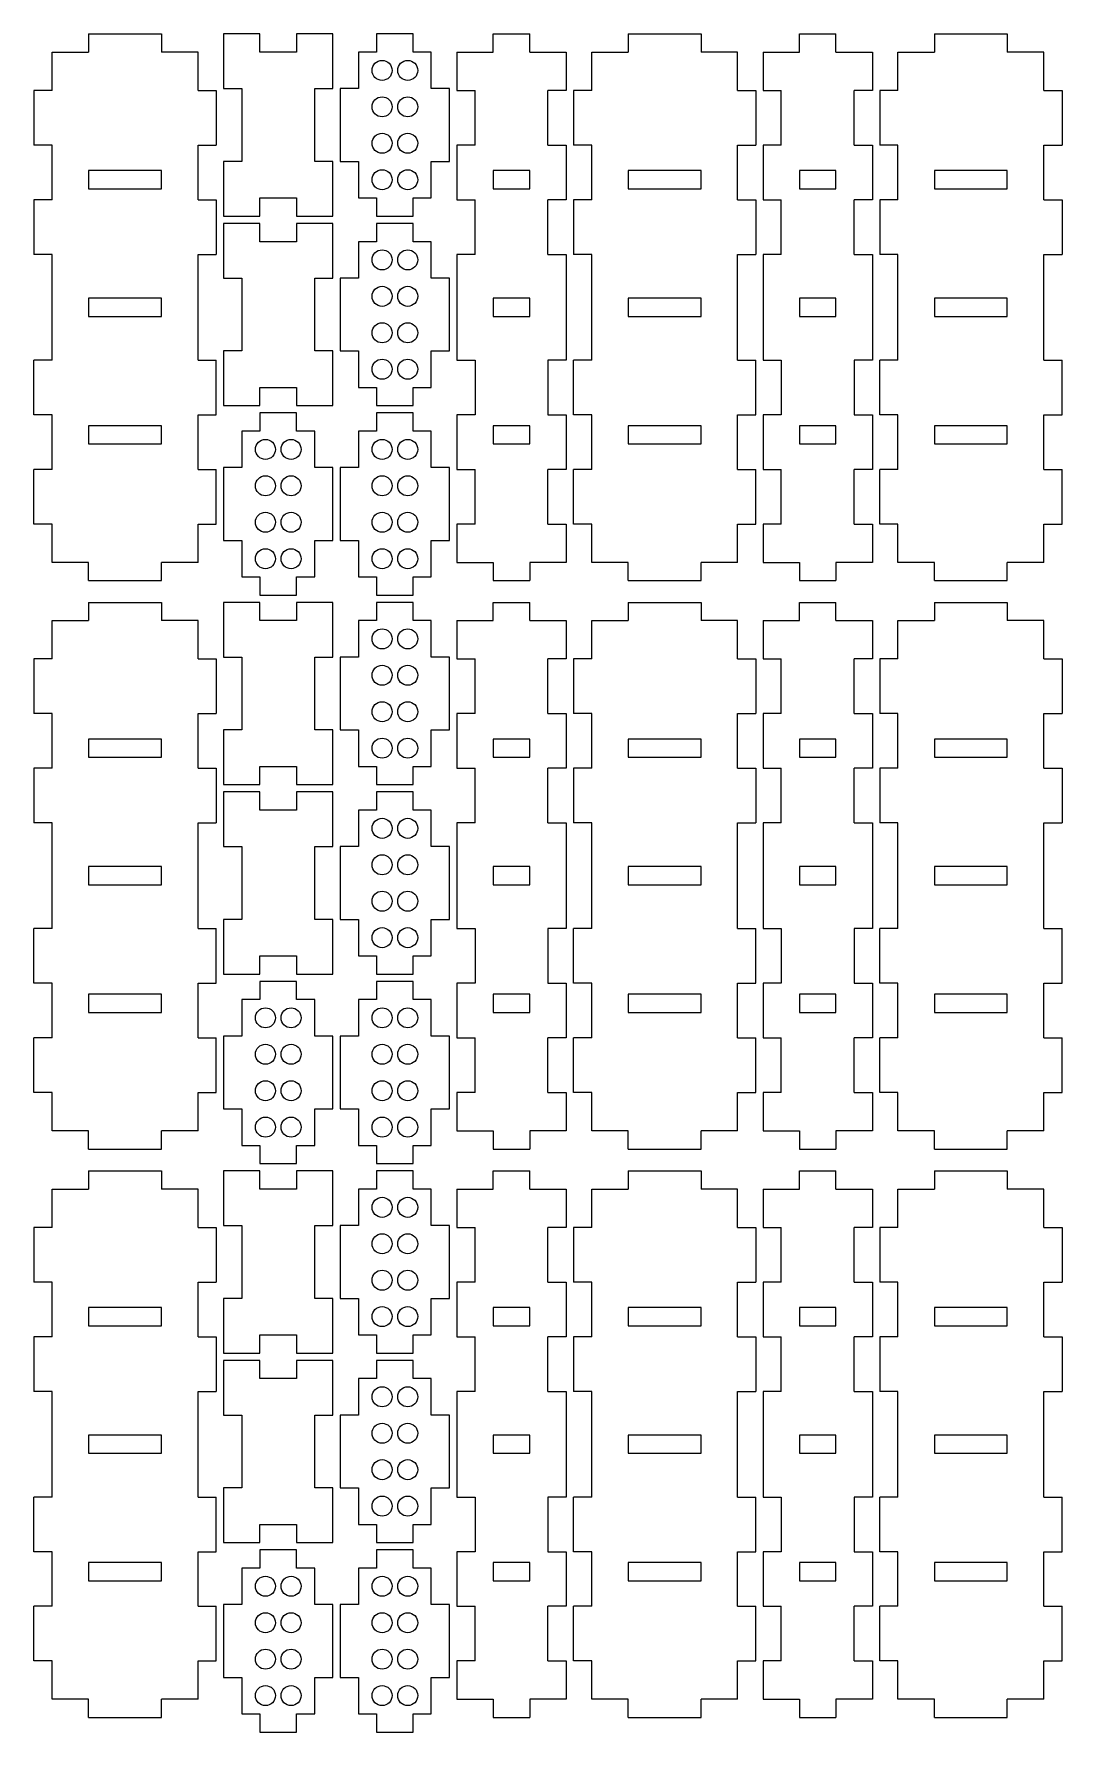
# Model space of a CAD drawing. Header units: millimetres. Extents: x -207 to 951, y -904 to 30.
# Drawn here: x 372.8 to 654.8, y -904.5 to -438.5 of the extents above; entities that cross this region are included whole.
import ezdxf

# ---------------------------------------------------------------- set-up
doc = ezdxf.new("R2010")
doc.units = ezdxf.units.MM

msp = doc.modelspace()

# ---------------------------------------------------------------- linework, layer by layer
at = {"color": 7, "linetype": 'Continuous', "lineweight": 25}
for p, q in [((387.78, -438.5), (387.78, -443.5)), ((387.78, -438.5), (407.78, -438.5)), ((407.78, -438.5), (407.78, -443.5)), ((424.78, -438.5), (424.78, -453.5)), ((434.78, -438.5), (424.78, -438.5)), ((434.78, -443.5), (434.78, -438.5)), ((444.78, -438.5), (444.78, -443.5)), ((454.78, -438.5), (444.78, -438.5)), ((454.78, -453.5), (454.78, -438.5)), ((476.78, -438.5), (466.78, -438.5)), ((466.78, -438.5), (466.78, -443.5)), ((476.78, -443.5), (476.78, -438.5)), ((498.78, -443.5), (498.78, -438.5)), ((498.78, -438.5), (508.78, -438.5)), ((508.78, -443.5), (508.78, -438.5)), ((535.78, -438.5), (535.78, -443.5)), ((535.78, -438.5), (555.78, -438.5)), ((555.78, -438.5), (555.78, -443.5)), ((582.78, -443.5), (582.78, -438.5)), ((582.78, -438.5), (592.78, -438.5)), ((592.78, -443.5), (592.78, -438.5)), ((619.78, -438.5), (619.78, -443.5)), ((619.78, -438.5), (639.78, -438.5)), ((639.78, -438.5), (639.78, -443.5)), ((377.78, -454), (377.78, -443.5)), ((377.78, -443.5), (387.78, -443.5)), ((417.78, -443.5), (407.78, -443.5)), ((417.78, -454), (417.78, -443.5)), ((444.78, -443.5), (434.78, -443.5)), ((461.78, -443.5), (461.78, -453.5)), ((466.78, -443.5), (461.78, -443.5)), ((481.78, -443.5), (476.78, -443.5)), ((481.78, -453.5), (481.78, -443.5)), ((488.78, -443.5), (488.78, -454)), ((488.78, -443.5), (498.78, -443.5)), ((508.78, -443.5), (518.78, -443.5)), ((518.78, -443.5), (518.78, -454)), ((525.78, -454), (525.78, -443.5)), ((525.78, -443.5), (535.78, -443.5)), ((565.78, -443.5), (555.78, -443.5)), ((565.78, -454), (565.78, -443.5)), ((572.78, -443.5), (572.78, -454)), ((572.78, -443.5), (582.78, -443.5)), ((592.78, -443.5), (602.78, -443.5)), ((602.78, -443.5), (602.78, -454)), ((609.78, -454), (609.78, -443.5)), ((609.78, -443.5), (619.78, -443.5)), ((649.78, -443.5), (639.78, -443.5)), ((649.78, -454), (649.78, -443.5)), ((372.78, -454), (372.78, -469)), ((377.78, -454), (372.78, -454)), ((417.78, -454), (422.78, -454)), ((422.78, -454), (422.78, -469)), ((424.78, -453.5), (429.78, -453.5)), ((429.78, -453.5), (429.78, -473.5)), ((449.78, -473.5), (449.78, -453.5)), ((449.78, -453.5), (454.78, -453.5)), ((456.78, -453.5), (456.78, -473.5)), ((461.78, -453.5), (456.78, -453.5)), ((486.78, -453.5), (481.78, -453.5)), ((486.78, -473.5), (486.78, -453.5)), ((488.78, -454), (493.78, -454)), ((493.78, -469), (493.78, -454)), ((518.78, -454), (513.78, -454)), ((513.78, -469), (513.78, -454)), ((520.78, -454), (520.78, -469)), ((525.78, -454), (520.78, -454)), ((565.78, -454), (570.78, -454)), ((570.78, -454), (570.78, -469)), ((572.78, -454), (577.78, -454)), ((577.78, -469), (577.78, -454)), ((602.78, -454), (597.78, -454)), ((597.78, -469), (597.78, -454)), ((604.78, -454), (604.78, -469)), ((609.78, -454), (604.78, -454)), ((649.78, -454), (654.78, -454)), ((654.78, -454), (654.78, -469)), ((377.78, -469), (372.78, -469)), ((377.78, -484), (377.78, -469)), ((417.78, -469), (422.78, -469)), ((417.78, -484), (417.78, -469)), ((488.78, -469), (488.78, -484)), ((493.78, -469), (488.78, -469)), ((513.78, -469), (518.78, -469)), ((518.78, -469), (518.78, -484)), ((525.78, -469), (520.78, -469)), ((525.78, -484), (525.78, -469)), ((565.78, -469), (570.78, -469)), ((565.78, -484), (565.78, -469)), ((572.78, -469), (572.78, -484)), ((577.78, -469), (572.78, -469)), ((597.78, -469), (602.78, -469)), ((602.78, -469), (602.78, -484)), ((609.78, -469), (604.78, -469)), ((609.78, -484), (609.78, -469)), ((649.78, -469), (654.78, -469)), ((649.78, -484), (649.78, -469)), ((429.78, -473.5), (424.78, -473.5)), ((424.78, -473.5), (424.78, -488.5)), ((454.78, -473.5), (449.78, -473.5)), ((454.78, -488.5), (454.78, -473.5)), ((456.78, -473.5), (461.78, -473.5)), ((461.78, -473.5), (461.78, -483.5)), ((481.78, -473.5), (486.78, -473.5)), ((481.78, -483.5), (481.78, -473.5)), ((407.78, -476), (387.78, -476)), ((387.78, -476), (387.78, -481)), ((407.78, -481), (407.78, -476)), ((508.78, -476), (498.78, -476)), ((498.78, -476), (498.78, -481)), ((508.78, -481), (508.78, -476)), ((555.78, -476), (535.78, -476)), ((535.78, -476), (535.78, -481)), ((555.78, -481), (555.78, -476)), ((592.78, -476), (582.78, -476)), ((582.78, -476), (582.78, -481)), ((592.78, -481), (592.78, -476)), ((639.78, -476), (619.78, -476)), ((619.78, -476), (619.78, -481)), ((639.78, -481), (639.78, -476)), ((372.78, -484), (372.78, -499)), ((377.78, -484), (372.78, -484)), ((387.78, -481), (407.78, -481)), ((417.78, -484), (422.78, -484)), ((422.78, -484), (422.78, -499)), ((434.78, -483.5), (444.78, -483.5)), ((434.78, -488.5), (434.78, -483.5)), ((444.78, -483.5), (444.78, -488.5)), ((461.78, -483.5), (466.78, -483.5)), ((466.78, -483.5), (466.78, -488.5)), ((476.78, -483.5), (481.78, -483.5)), ((476.78, -488.5), (476.78, -483.5)), ((488.78, -484), (493.78, -484)), ((493.78, -499), (493.78, -484)), ((498.78, -481), (508.78, -481)), ((518.78, -484), (513.78, -484)), ((513.78, -499), (513.78, -484)), ((520.78, -484), (520.78, -499)), ((525.78, -484), (520.78, -484)), ((535.78, -481), (555.78, -481)), ((565.78, -484), (570.78, -484)), ((570.78, -484), (570.78, -499)), ((572.78, -484), (577.78, -484)), ((577.78, -499), (577.78, -484)), ((582.78, -481), (592.78, -481)), ((602.78, -484), (597.78, -484)), ((597.78, -499), (597.78, -484)), ((604.78, -484), (604.78, -499)), ((609.78, -484), (604.78, -484)), ((619.78, -481), (639.78, -481)), ((649.78, -484), (654.78, -484)), ((654.78, -484), (654.78, -499)), ((424.78, -488.5), (434.78, -488.5)), ((444.78, -488.5), (454.78, -488.5)), ((466.78, -488.5), (476.78, -488.5)), ((424.78, -490.5), (424.78, -505.5)), ((434.78, -490.5), (424.78, -490.5)), ((434.78, -495.5), (434.78, -490.5)), ((444.78, -490.5), (444.78, -495.5)), ((454.78, -490.5), (444.78, -490.5)), ((454.78, -505.5), (454.78, -490.5)), ((466.78, -490.5), (466.78, -495.5)), ((476.78, -490.5), (466.78, -490.5)), ((476.78, -495.5), (476.78, -490.5)), ((444.78, -495.5), (434.78, -495.5)), ((466.78, -495.5), (461.78, -495.5)), ((461.78, -495.5), (461.78, -505.5)), ((481.78, -495.5), (476.78, -495.5)), ((481.78, -505.5), (481.78, -495.5)), ((377.78, -499), (372.78, -499)), ((377.78, -528), (377.78, -499)), ((417.78, -499), (422.78, -499)), ((417.78, -528), (417.78, -499)), ((488.78, -499), (488.78, -528)), ((493.78, -499), (488.78, -499)), ((513.78, -499), (518.78, -499)), ((518.78, -499), (518.78, -528)), ((525.78, -499), (520.78, -499)), ((525.78, -528), (525.78, -499)), ((565.78, -499), (570.78, -499)), ((565.78, -528), (565.78, -499)), ((572.78, -499), (572.78, -528)), ((577.78, -499), (572.78, -499)), ((597.78, -499), (602.78, -499)), ((602.78, -499), (602.78, -528)), ((609.78, -499), (604.78, -499)), ((609.78, -528), (609.78, -499)), ((649.78, -499), (654.78, -499)), ((649.78, -528), (649.78, -499)), ((424.78, -505.5), (429.78, -505.5)), ((429.78, -505.5), (429.78, -525.5)), ((449.78, -505.5), (454.78, -505.5)), ((449.78, -525.5), (449.78, -505.5)), ((461.78, -505.5), (456.78, -505.5)), ((456.78, -505.5), (456.78, -525.5)), ((486.78, -505.5), (481.78, -505.5)), ((486.78, -525.5), (486.78, -505.5)), ((407.78, -511), (387.78, -511)), ((387.78, -511), (387.78, -516)), ((407.78, -516), (407.78, -511)), ((508.78, -511), (498.78, -511)), ((498.78, -511), (498.78, -516)), ((508.78, -516), (508.78, -511)), ((555.78, -511), (535.78, -511)), ((535.78, -511), (535.78, -516)), ((555.78, -516), (555.78, -511)), ((592.78, -511), (582.78, -511)), ((582.78, -511), (582.78, -516)), ((592.78, -516), (592.78, -511)), ((639.78, -511), (619.78, -511)), ((619.78, -511), (619.78, -516)), ((639.78, -516), (639.78, -511)), ((387.78, -516), (407.78, -516)), ((498.78, -516), (508.78, -516)), ((535.78, -516), (555.78, -516)), ((582.78, -516), (592.78, -516)), ((619.78, -516), (639.78, -516)), ((424.78, -525.5), (424.78, -540.5)), ((429.78, -525.5), (424.78, -525.5)), ((454.78, -525.5), (449.78, -525.5)), ((454.78, -540.5), (454.78, -525.5)), ((456.78, -525.5), (461.78, -525.5)), ((461.78, -525.5), (461.78, -535.5)), ((481.78, -525.5), (486.78, -525.5)), ((481.78, -535.5), (481.78, -525.5)), ((372.78, -543), (372.78, -528)), ((377.78, -528), (372.78, -528)), ((417.78, -528), (422.78, -528)), ((422.78, -543), (422.78, -528)), ((488.78, -528), (493.78, -528)), ((493.78, -528), (493.78, -543)), ((518.78, -528), (513.78, -528)), ((513.78, -528), (513.78, -543)), ((520.78, -543), (520.78, -528)), ((525.78, -528), (520.78, -528)), ((565.78, -528), (570.78, -528)), ((570.78, -543), (570.78, -528)), ((572.78, -528), (577.78, -528)), ((577.78, -528), (577.78, -543)), ((602.78, -528), (597.78, -528)), ((597.78, -528), (597.78, -543)), ((604.78, -543), (604.78, -528)), ((609.78, -528), (604.78, -528)), ((649.78, -528), (654.78, -528)), ((654.78, -543), (654.78, -528)), ((434.78, -535.5), (444.78, -535.5)), ((434.78, -540.5), (434.78, -535.5)), ((444.78, -535.5), (444.78, -540.5)), ((461.78, -535.5), (466.78, -535.5)), ((466.78, -535.5), (466.78, -540.5)), ((476.78, -535.5), (481.78, -535.5)), ((476.78, -540.5), (476.78, -535.5)), ((424.78, -540.5), (434.78, -540.5)), ((444.78, -540.5), (454.78, -540.5)), ((466.78, -540.5), (476.78, -540.5)), ((377.78, -543), (372.78, -543)), ((377.78, -558), (377.78, -543)), ((417.78, -543), (422.78, -543)), ((417.78, -558), (417.78, -543)), ((444.78, -542.5), (434.78, -542.5)), ((434.78, -542.5), (434.78, -547.5)), ((444.78, -547.5), (444.78, -542.5)), ((476.78, -542.5), (466.78, -542.5)), ((466.78, -542.5), (466.78, -547.5)), ((476.78, -547.5), (476.78, -542.5)), ((488.78, -543), (488.78, -558)), ((493.78, -543), (488.78, -543)), ((513.78, -543), (518.78, -543)), ((518.78, -543), (518.78, -558)), ((525.78, -543), (520.78, -543)), ((525.78, -558), (525.78, -543)), ((565.78, -543), (570.78, -543)), ((565.78, -558), (565.78, -543)), ((572.78, -543), (572.78, -558)), ((577.78, -543), (572.78, -543)), ((597.78, -543), (602.78, -543)), ((602.78, -543), (602.78, -558)), ((609.78, -543), (604.78, -543)), ((609.78, -558), (609.78, -543)), ((649.78, -543), (654.78, -543)), ((649.78, -558), (649.78, -543)), ((407.78, -546), (387.78, -546)), ((387.78, -546), (387.78, -551)), ((407.78, -551), (407.78, -546)), ((434.78, -547.5), (429.78, -547.5)), ((429.78, -547.5), (429.78, -557.5)), ((449.78, -547.5), (444.78, -547.5)), ((449.78, -557.5), (449.78, -547.5)), ((461.78, -547.5), (461.78, -557.5)), ((466.78, -547.5), (461.78, -547.5)), ((481.78, -547.5), (476.78, -547.5)), ((481.78, -557.5), (481.78, -547.5)), ((508.78, -546), (498.78, -546)), ((498.78, -546), (498.78, -551)), ((508.78, -551), (508.78, -546)), ((555.78, -546), (535.78, -546)), ((535.78, -546), (535.78, -551)), ((555.78, -551), (555.78, -546)), ((592.78, -546), (582.78, -546)), ((582.78, -546), (582.78, -551)), ((592.78, -551), (592.78, -546)), ((639.78, -546), (619.78, -546)), ((619.78, -546), (619.78, -551)), ((639.78, -551), (639.78, -546)), ((387.78, -551), (407.78, -551)), ((498.78, -551), (508.78, -551)), ((535.78, -551), (555.78, -551)), ((582.78, -551), (592.78, -551)), ((619.78, -551), (639.78, -551)), ((372.78, -573), (372.78, -558)), ((377.78, -558), (372.78, -558)), ((417.78, -558), (422.78, -558)), ((422.78, -573), (422.78, -558)), ((424.78, -557.5), (424.78, -577.5)), ((429.78, -557.5), (424.78, -557.5)), ((454.78, -557.5), (449.78, -557.5)), ((454.78, -577.5), (454.78, -557.5)), ((461.78, -557.5), (456.78, -557.5)), ((456.78, -557.5), (456.78, -577.5)), ((486.78, -557.5), (481.78, -557.5)), ((486.78, -577.5), (486.78, -557.5)), ((488.78, -558), (493.78, -558)), ((493.78, -573), (493.78, -558)), ((518.78, -558), (513.78, -558)), ((513.78, -573), (513.78, -558)), ((520.78, -573), (520.78, -558)), ((525.78, -558), (520.78, -558)), ((565.78, -558), (570.78, -558)), ((570.78, -573), (570.78, -558)), ((572.78, -558), (577.78, -558)), ((577.78, -573), (577.78, -558)), ((602.78, -558), (597.78, -558)), ((597.78, -573), (597.78, -558)), ((604.78, -573), (604.78, -558)), ((609.78, -558), (604.78, -558)), ((649.78, -558), (654.78, -558)), ((654.78, -573), (654.78, -558)), ((377.78, -573), (372.78, -573)), ((377.78, -583.5), (377.78, -573)), ((417.78, -573), (422.78, -573)), ((417.78, -583.5), (417.78, -573)), ((488.78, -573), (488.78, -583.5)), ((493.78, -573), (488.78, -573)), ((513.78, -573), (518.78, -573)), ((518.78, -573), (518.78, -583.5)), ((525.78, -573), (520.78, -573)), ((525.78, -583.5), (525.78, -573)), ((565.78, -573), (570.78, -573)), ((565.78, -583.5), (565.78, -573)), ((572.78, -573), (572.78, -583.5)), ((577.78, -573), (572.78, -573)), ((597.78, -573), (602.78, -573)), ((602.78, -573), (602.78, -583.5)), ((609.78, -573), (604.78, -573)), ((609.78, -583.5), (609.78, -573)), ((649.78, -573), (654.78, -573)), ((649.78, -583.5), (649.78, -573)), ((424.78, -577.5), (429.78, -577.5)), ((429.78, -577.5), (429.78, -587.5)), ((449.78, -577.5), (454.78, -577.5)), ((449.78, -587.5), (449.78, -577.5)), ((456.78, -577.5), (461.78, -577.5)), ((461.78, -577.5), (461.78, -587.5)), ((481.78, -577.5), (486.78, -577.5)), ((481.78, -587.5), (481.78, -577.5)), ((387.78, -583.5), (377.78, -583.5)), ((387.78, -588.5), (387.78, -583.5)), ((417.78, -583.5), (407.78, -583.5)), ((407.78, -588.5), (407.78, -583.5)), ((488.78, -583.5), (498.78, -583.5)), ((498.78, -583.5), (498.78, -588.5)), ((518.78, -583.5), (508.78, -583.5)), ((508.78, -583.5), (508.78, -588.5)), ((535.78, -583.5), (525.78, -583.5)), ((535.78, -588.5), (535.78, -583.5)), ((565.78, -583.5), (555.78, -583.5)), ((555.78, -588.5), (555.78, -583.5)), ((572.78, -583.5), (582.78, -583.5)), ((582.78, -583.5), (582.78, -588.5)), ((602.78, -583.5), (592.78, -583.5)), ((592.78, -583.5), (592.78, -588.5)), ((619.78, -583.5), (609.78, -583.5)), ((619.78, -588.5), (619.78, -583.5)), ((649.78, -583.5), (639.78, -583.5)), ((639.78, -588.5), (639.78, -583.5)), ((387.78, -588.5), (407.78, -588.5)), ((429.78, -587.5), (434.78, -587.5)), ((434.78, -587.5), (434.78, -592.5)), ((444.78, -587.5), (449.78, -587.5)), ((444.78, -592.5), (444.78, -587.5)), ((461.78, -587.5), (466.78, -587.5)), ((466.78, -587.5), (466.78, -592.5)), ((476.78, -587.5), (481.78, -587.5)), ((476.78, -592.5), (476.78, -587.5)), ((498.78, -588.5), (508.78, -588.5)), ((535.78, -588.5), (555.78, -588.5)), ((582.78, -588.5), (592.78, -588.5)), ((619.78, -588.5), (639.78, -588.5)), ((387.78, -594.5), (387.78, -599.5)), ((387.78, -594.5), (407.78, -594.5)), ((407.78, -594.5), (407.78, -599.5)), ((434.78, -594.5), (424.78, -594.5)), ((424.78, -594.5), (424.78, -609.5)), ((434.78, -592.5), (444.78, -592.5)), ((434.78, -599.5), (434.78, -594.5)), ((444.78, -594.5), (444.78, -599.5)), ((454.78, -594.5), (444.78, -594.5)), ((454.78, -609.5), (454.78, -594.5)), ((466.78, -592.5), (476.78, -592.5)), ((466.78, -594.5), (466.78, -599.5)), ((476.78, -594.5), (466.78, -594.5)), ((476.78, -599.5), (476.78, -594.5)), ((498.78, -599.5), (498.78, -594.5)), ((498.78, -594.5), (508.78, -594.5)), ((508.78, -599.5), (508.78, -594.5)), ((535.78, -594.5), (535.78, -599.5)), ((535.78, -594.5), (555.78, -594.5)), ((555.78, -594.5), (555.78, -599.5)), ((582.78, -599.5), (582.78, -594.5)), ((582.78, -594.5), (592.78, -594.5)), ((592.78, -599.5), (592.78, -594.5)), ((619.78, -594.5), (619.78, -599.5)), ((619.78, -594.5), (639.78, -594.5)), ((639.78, -594.5), (639.78, -599.5)), ((377.78, -610), (377.78, -599.5)), ((377.78, -599.5), (387.78, -599.5)), ((417.78, -599.5), (407.78, -599.5)), ((417.78, -610), (417.78, -599.5)), ((444.78, -599.5), (434.78, -599.5)), ((466.78, -599.5), (461.78, -599.5)), ((461.78, -599.5), (461.78, -609.5)), ((481.78, -599.5), (476.78, -599.5)), ((481.78, -609.5), (481.78, -599.5)), ((488.78, -599.5), (488.78, -610)), ((488.78, -599.5), (498.78, -599.5)), ((508.78, -599.5), (518.78, -599.5)), ((518.78, -599.5), (518.78, -610)), ((525.78, -610), (525.78, -599.5)), ((525.78, -599.5), (535.78, -599.5)), ((565.78, -599.5), (555.78, -599.5)), ((565.78, -610), (565.78, -599.5)), ((572.78, -599.5), (572.78, -610)), ((572.78, -599.5), (582.78, -599.5)), ((592.78, -599.5), (602.78, -599.5)), ((602.78, -599.5), (602.78, -610)), ((609.78, -610), (609.78, -599.5)), ((609.78, -599.5), (619.78, -599.5)), ((649.78, -599.5), (639.78, -599.5)), ((649.78, -610), (649.78, -599.5)), ((372.78, -610), (372.78, -625)), ((377.78, -610), (372.78, -610)), ((417.78, -610), (422.78, -610)), ((422.78, -610), (422.78, -625)), ((424.78, -609.5), (429.78, -609.5)), ((429.78, -609.5), (429.78, -629.5)), ((449.78, -609.5), (454.78, -609.5)), ((449.78, -629.5), (449.78, -609.5)), ((461.78, -609.5), (456.78, -609.5)), ((456.78, -609.5), (456.78, -629.5)), ((486.78, -609.5), (481.78, -609.5)), ((486.78, -629.5), (486.78, -609.5)), ((488.78, -610), (493.78, -610)), ((493.78, -625), (493.78, -610)), ((518.78, -610), (513.78, -610)), ((513.78, -625), (513.78, -610)), ((520.78, -610), (520.78, -625)), ((525.78, -610), (520.78, -610)), ((565.78, -610), (570.78, -610)), ((570.78, -610), (570.78, -625)), ((572.78, -610), (577.78, -610)), ((577.78, -625), (577.78, -610)), ((602.78, -610), (597.78, -610)), ((597.78, -625), (597.78, -610)), ((604.78, -610), (604.78, -625)), ((609.78, -610), (604.78, -610)), ((649.78, -610), (654.78, -610)), ((654.78, -610), (654.78, -625)), ((377.78, -625), (372.78, -625)), ((377.78, -640), (377.78, -625)), ((417.78, -625), (422.78, -625)), ((417.78, -640), (417.78, -625)), ((488.78, -625), (488.78, -640)), ((493.78, -625), (488.78, -625)), ((513.78, -625), (518.78, -625)), ((518.78, -625), (518.78, -640)), ((525.78, -625), (520.78, -625)), ((525.78, -640), (525.78, -625)), ((565.78, -625), (570.78, -625)), ((565.78, -640), (565.78, -625)), ((572.78, -625), (572.78, -640)), ((577.78, -625), (572.78, -625)), ((597.78, -625), (602.78, -625)), ((602.78, -625), (602.78, -640)), ((609.78, -625), (604.78, -625)), ((609.78, -640), (609.78, -625)), ((649.78, -625), (654.78, -625)), ((649.78, -640), (649.78, -625)), ((407.78, -632), (387.78, -632)), ((387.78, -632), (387.78, -637)), ((407.78, -637), (407.78, -632)), ((429.78, -629.5), (424.78, -629.5)), ((424.78, -629.5), (424.78, -644.5)), ((454.78, -629.5), (449.78, -629.5)), ((454.78, -644.5), (454.78, -629.5)), ((456.78, -629.5), (461.78, -629.5)), ((461.78, -629.5), (461.78, -639.5)), ((481.78, -639.5), (481.78, -629.5)), ((481.78, -629.5), (486.78, -629.5)), ((508.78, -632), (498.78, -632)), ((498.78, -632), (498.78, -637)), ((508.78, -637), (508.78, -632)), ((555.78, -632), (535.78, -632)), ((535.78, -632), (535.78, -637)), ((555.78, -637), (555.78, -632)), ((592.78, -632), (582.78, -632)), ((582.78, -632), (582.78, -637)), ((592.78, -637), (592.78, -632)), ((639.78, -632), (619.78, -632)), ((619.78, -632), (619.78, -637)), ((639.78, -637), (639.78, -632)), ((387.78, -637), (407.78, -637)), ((498.78, -637), (508.78, -637)), ((535.78, -637), (555.78, -637)), ((582.78, -637), (592.78, -637)), ((619.78, -637), (639.78, -637)), ((372.78, -640), (372.78, -655)), ((377.78, -640), (372.78, -640)), ((417.78, -640), (422.78, -640)), ((422.78, -640), (422.78, -655)), ((434.78, -639.5), (444.78, -639.5)), ((434.78, -644.5), (434.78, -639.5)), ((444.78, -639.5), (444.78, -644.5)), ((461.78, -639.5), (466.78, -639.5)), ((466.78, -639.5), (466.78, -644.5)), ((476.78, -644.5), (476.78, -639.5)), ((476.78, -639.5), (481.78, -639.5)), ((488.78, -640), (493.78, -640)), ((493.78, -655), (493.78, -640)), ((518.78, -640), (513.78, -640)), ((513.78, -655), (513.78, -640)), ((520.78, -640), (520.78, -655)), ((525.78, -640), (520.78, -640)), ((565.78, -640), (570.78, -640)), ((570.78, -640), (570.78, -655)), ((572.78, -640), (577.78, -640)), ((577.78, -655), (577.78, -640)), ((602.78, -640), (597.78, -640)), ((597.78, -655), (597.78, -640)), ((604.78, -640), (604.78, -655)), ((609.78, -640), (604.78, -640)), ((649.78, -640), (654.78, -640)), ((654.78, -640), (654.78, -655)), ((424.78, -644.5), (434.78, -644.5)), ((434.78, -646.5), (424.78, -646.5)), ((424.78, -646.5), (424.78, -661.5)), ((434.78, -651.5), (434.78, -646.5)), ((444.78, -644.5), (454.78, -644.5)), ((444.78, -646.5), (444.78, -651.5)), ((454.78, -646.5), (444.78, -646.5)), ((454.78, -661.5), (454.78, -646.5)), ((466.78, -644.5), (476.78, -644.5)), ((476.78, -646.5), (466.78, -646.5)), ((466.78, -646.5), (466.78, -651.5)), ((476.78, -651.5), (476.78, -646.5)), ((444.78, -651.5), (434.78, -651.5)), ((461.78, -651.5), (461.78, -661.5)), ((466.78, -651.5), (461.78, -651.5)), ((481.78, -651.5), (476.78, -651.5)), ((481.78, -661.5), (481.78, -651.5)), ((377.78, -655), (372.78, -655)), ((377.78, -684), (377.78, -655)), ((417.78, -655), (422.78, -655)), ((417.78, -684), (417.78, -655)), ((488.78, -655), (488.78, -684)), ((493.78, -655), (488.78, -655)), ((513.78, -655), (518.78, -655)), ((518.78, -655), (518.78, -684)), ((525.78, -655), (520.78, -655)), ((525.78, -684), (525.78, -655)), ((565.78, -655), (570.78, -655)), ((565.78, -684), (565.78, -655)), ((572.78, -655), (572.78, -684)), ((577.78, -655), (572.78, -655)), ((597.78, -655), (602.78, -655)), ((602.78, -655), (602.78, -684)), ((609.78, -655), (604.78, -655)), ((609.78, -684), (609.78, -655)), ((649.78, -655), (654.78, -655)), ((649.78, -684), (649.78, -655)), ((424.78, -661.5), (429.78, -661.5)), ((429.78, -661.5), (429.78, -681.5)), ((449.78, -661.5), (454.78, -661.5)), ((449.78, -681.5), (449.78, -661.5)), ((461.78, -661.5), (456.78, -661.5)), ((456.78, -661.5), (456.78, -681.5)), ((486.78, -661.5), (481.78, -661.5)), ((486.78, -681.5), (486.78, -661.5)), ((407.78, -667), (387.78, -667)), ((387.78, -667), (387.78, -672)), ((407.78, -672), (407.78, -667)), ((508.78, -667), (498.78, -667)), ((498.78, -667), (498.78, -672)), ((508.78, -672), (508.78, -667)), ((555.78, -667), (535.78, -667)), ((535.78, -667), (535.78, -672)), ((555.78, -672), (555.78, -667)), ((592.78, -667), (582.78, -667)), ((582.78, -667), (582.78, -672)), ((592.78, -672), (592.78, -667)), ((639.78, -667), (619.78, -667)), ((619.78, -667), (619.78, -672)), ((639.78, -672), (639.78, -667)), ((387.78, -672), (407.78, -672)), ((498.78, -672), (508.78, -672)), ((535.78, -672), (555.78, -672)), ((582.78, -672), (592.78, -672)), ((619.78, -672), (639.78, -672)), ((372.78, -699), (372.78, -684)), ((377.78, -684), (372.78, -684)), ((417.78, -684), (422.78, -684)), ((422.78, -699), (422.78, -684)), ((424.78, -681.5), (424.78, -696.5)), ((429.78, -681.5), (424.78, -681.5)), ((454.78, -681.5), (449.78, -681.5)), ((454.78, -696.5), (454.78, -681.5)), ((456.78, -681.5), (461.78, -681.5)), ((461.78, -681.5), (461.78, -691.5)), ((481.78, -691.5), (481.78, -681.5)), ((481.78, -681.5), (486.78, -681.5)), ((488.78, -684), (493.78, -684)), ((493.78, -684), (493.78, -699)), ((518.78, -684), (513.78, -684)), ((513.78, -684), (513.78, -699)), ((520.78, -699), (520.78, -684)), ((525.78, -684), (520.78, -684)), ((565.78, -684), (570.78, -684)), ((570.78, -699), (570.78, -684)), ((572.78, -684), (577.78, -684)), ((577.78, -684), (577.78, -699)), ((602.78, -684), (597.78, -684)), ((597.78, -684), (597.78, -699)), ((604.78, -699), (604.78, -684)), ((609.78, -684), (604.78, -684)), ((649.78, -684), (654.78, -684)), ((654.78, -699), (654.78, -684)), ((434.78, -696.5), (434.78, -691.5)), ((434.78, -691.5), (444.78, -691.5)), ((444.78, -691.5), (444.78, -696.5)), ((461.78, -691.5), (466.78, -691.5)), ((466.78, -691.5), (466.78, -696.5)), ((476.78, -691.5), (481.78, -691.5)), ((476.78, -696.5), (476.78, -691.5)), ((377.78, -699), (372.78, -699)), ((377.78, -714), (377.78, -699)), ((417.78, -699), (422.78, -699)), ((417.78, -714), (417.78, -699)), ((424.78, -696.5), (434.78, -696.5)), ((444.78, -698.5), (434.78, -698.5)), ((434.78, -698.5), (434.78, -703.5)), ((444.78, -696.5), (454.78, -696.5)), ((444.78, -703.5), (444.78, -698.5)), ((466.78, -696.5), (476.78, -696.5)), ((466.78, -698.5), (466.78, -703.5)), ((476.78, -698.5), (466.78, -698.5)), ((476.78, -703.5), (476.78, -698.5)), ((488.78, -699), (488.78, -714)), ((493.78, -699), (488.78, -699)), ((513.78, -699), (518.78, -699)), ((518.78, -699), (518.78, -714)), ((525.78, -699), (520.78, -699)), ((525.78, -714), (525.78, -699)), ((565.78, -699), (570.78, -699)), ((565.78, -714), (565.78, -699)), ((572.78, -699), (572.78, -714)), ((577.78, -699), (572.78, -699)), ((597.78, -699), (602.78, -699)), ((602.78, -699), (602.78, -714)), ((609.78, -699), (604.78, -699)), ((609.78, -714), (609.78, -699)), ((649.78, -699), (654.78, -699)), ((649.78, -714), (649.78, -699)), ((407.78, -702), (387.78, -702)), ((387.78, -702), (387.78, -707)), ((407.78, -707), (407.78, -702)), ((429.78, -703.5), (429.78, -713.5)), ((434.78, -703.5), (429.78, -703.5)), ((449.78, -703.5), (444.78, -703.5)), ((449.78, -713.5), (449.78, -703.5)), ((461.78, -703.5), (461.78, -713.5)), ((466.78, -703.5), (461.78, -703.5)), ((481.78, -703.5), (476.78, -703.5)), ((481.78, -713.5), (481.78, -703.5)), ((508.78, -702), (498.78, -702)), ((498.78, -702), (498.78, -707)), ((508.78, -707), (508.78, -702)), ((555.78, -702), (535.78, -702)), ((535.78, -702), (535.78, -707)), ((555.78, -707), (555.78, -702)), ((592.78, -702), (582.78, -702)), ((582.78, -702), (582.78, -707)), ((592.78, -707), (592.78, -702)), ((639.78, -702), (619.78, -702)), ((619.78, -702), (619.78, -707)), ((639.78, -707), (639.78, -702)), ((387.78, -707), (407.78, -707)), ((498.78, -707), (508.78, -707)), ((535.78, -707), (555.78, -707)), ((582.78, -707), (592.78, -707)), ((619.78, -707), (639.78, -707)), ((372.78, -729), (372.78, -714)), ((377.78, -714), (372.78, -714)), ((417.78, -714), (422.78, -714)), ((422.78, -729), (422.78, -714)), ((429.78, -713.5), (424.78, -713.5)), ((424.78, -713.5), (424.78, -733.5)), ((454.78, -713.5), (449.78, -713.5)), ((454.78, -733.5), (454.78, -713.5)), ((456.78, -713.5), (456.78, -733.5)), ((461.78, -713.5), (456.78, -713.5)), ((486.78, -713.5), (481.78, -713.5)), ((486.78, -733.5), (486.78, -713.5)), ((488.78, -714), (493.78, -714)), ((493.78, -729), (493.78, -714)), ((518.78, -714), (513.78, -714)), ((513.78, -729), (513.78, -714)), ((520.78, -729), (520.78, -714)), ((525.78, -714), (520.78, -714)), ((565.78, -714), (570.78, -714)), ((570.78, -729), (570.78, -714)), ((572.78, -714), (577.78, -714)), ((577.78, -729), (577.78, -714)), ((602.78, -714), (597.78, -714)), ((597.78, -729), (597.78, -714)), ((604.78, -729), (604.78, -714)), ((609.78, -714), (604.78, -714)), ((649.78, -714), (654.78, -714)), ((654.78, -729), (654.78, -714)), ((377.78, -729), (372.78, -729)), ((377.78, -739.5), (377.78, -729)), ((417.78, -729), (422.78, -729)), ((417.78, -739.5), (417.78, -729)), ((488.78, -729), (488.78, -739.5)), ((493.78, -729), (488.78, -729)), ((513.78, -729), (518.78, -729)), ((518.78, -729), (518.78, -739.5)), ((525.78, -729), (520.78, -729)), ((525.78, -739.5), (525.78, -729)), ((565.78, -729), (570.78, -729)), ((565.78, -739.5), (565.78, -729)), ((572.78, -729), (572.78, -739.5)), ((577.78, -729), (572.78, -729)), ((597.78, -729), (602.78, -729)), ((602.78, -729), (602.78, -739.5)), ((609.78, -729), (604.78, -729)), ((609.78, -739.5), (609.78, -729)), ((649.78, -729), (654.78, -729)), ((649.78, -739.5), (649.78, -729)), ((424.78, -733.5), (429.78, -733.5)), ((429.78, -733.5), (429.78, -743.5)), ((449.78, -733.5), (454.78, -733.5)), ((449.78, -743.5), (449.78, -733.5)), ((456.78, -733.5), (461.78, -733.5)), ((461.78, -733.5), (461.78, -743.5)), ((481.78, -733.5), (486.78, -733.5)), ((481.78, -743.5), (481.78, -733.5)), ((387.78, -739.5), (377.78, -739.5)), ((387.78, -744.5), (387.78, -739.5)), ((417.78, -739.5), (407.78, -739.5)), ((407.78, -744.5), (407.78, -739.5)), ((488.78, -739.5), (498.78, -739.5)), ((498.78, -739.5), (498.78, -744.5)), ((518.78, -739.5), (508.78, -739.5)), ((508.78, -739.5), (508.78, -744.5)), ((535.78, -739.5), (525.78, -739.5)), ((535.78, -744.5), (535.78, -739.5)), ((565.78, -739.5), (555.78, -739.5)), ((555.78, -744.5), (555.78, -739.5)), ((572.78, -739.5), (582.78, -739.5)), ((582.78, -739.5), (582.78, -744.5)), ((602.78, -739.5), (592.78, -739.5)), ((592.78, -739.5), (592.78, -744.5)), ((619.78, -739.5), (609.78, -739.5)), ((619.78, -744.5), (619.78, -739.5)), ((649.78, -739.5), (639.78, -739.5)), ((639.78, -744.5), (639.78, -739.5)), ((387.78, -744.5), (407.78, -744.5)), ((429.78, -743.5), (434.78, -743.5)), ((434.78, -743.5), (434.78, -748.5)), ((444.78, -748.5), (444.78, -743.5)), ((444.78, -743.5), (449.78, -743.5)), ((461.78, -743.5), (466.78, -743.5)), ((466.78, -743.5), (466.78, -748.5)), ((476.78, -743.5), (481.78, -743.5)), ((476.78, -748.5), (476.78, -743.5)), ((498.78, -744.5), (508.78, -744.5)), ((535.78, -744.5), (555.78, -744.5)), ((582.78, -744.5), (592.78, -744.5)), ((619.78, -744.5), (639.78, -744.5)), ((434.78, -748.5), (444.78, -748.5)), ((466.78, -748.5), (476.78, -748.5)), ((387.78, -750.5), (387.78, -755.5)), ((387.78, -750.5), (407.78, -750.5)), ((407.78, -750.5), (407.78, -755.5)), ((434.78, -750.5), (424.78, -750.5)), ((424.78, -750.5), (424.78, -765.5)), ((434.78, -755.5), (434.78, -750.5)), ((454.78, -750.5), (444.78, -750.5)), ((444.78, -750.5), (444.78, -755.5)), ((454.78, -765.5), (454.78, -750.5)), ((476.78, -750.5), (466.78, -750.5)), ((466.78, -750.5), (466.78, -755.5)), ((476.78, -755.5), (476.78, -750.5)), ((498.78, -755.5), (498.78, -750.5)), ((498.78, -750.5), (508.78, -750.5)), ((508.78, -755.5), (508.78, -750.5)), ((535.78, -750.5), (535.78, -755.5)), ((535.78, -750.5), (555.78, -750.5)), ((555.78, -750.5), (555.78, -755.5)), ((582.78, -755.5), (582.78, -750.5)), ((582.78, -750.5), (592.78, -750.5)), ((592.78, -755.5), (592.78, -750.5)), ((619.78, -750.5), (619.78, -755.5)), ((619.78, -750.5), (639.78, -750.5)), ((639.78, -750.5), (639.78, -755.5)), ((377.78, -766), (377.78, -755.5)), ((377.78, -755.5), (387.78, -755.5)), ((417.78, -755.5), (407.78, -755.5)), ((417.78, -766), (417.78, -755.5)), ((444.78, -755.5), (434.78, -755.5)), ((461.78, -755.5), (461.78, -765.5)), ((466.78, -755.5), (461.78, -755.5)), ((481.78, -755.5), (476.78, -755.5)), ((481.78, -765.5), (481.78, -755.5)), ((488.78, -755.5), (488.78, -766)), ((488.78, -755.5), (498.78, -755.5)), ((508.78, -755.5), (518.78, -755.5)), ((518.78, -755.5), (518.78, -766)), ((525.78, -766), (525.78, -755.5)), ((525.78, -755.5), (535.78, -755.5)), ((565.78, -755.5), (555.78, -755.5)), ((565.78, -766), (565.78, -755.5)), ((572.78, -755.5), (572.78, -766)), ((572.78, -755.5), (582.78, -755.5)), ((592.78, -755.5), (602.78, -755.5)), ((602.78, -755.5), (602.78, -766)), ((609.78, -766), (609.78, -755.5)), ((609.78, -755.5), (619.78, -755.5)), ((649.78, -755.5), (639.78, -755.5)), ((649.78, -766), (649.78, -755.5)), ((372.78, -766), (372.78, -781)), ((377.78, -766), (372.78, -766)), ((417.78, -766), (422.78, -766)), ((422.78, -766), (422.78, -781)), ((424.78, -765.5), (429.78, -765.5)), ((429.78, -765.5), (429.78, -785.5)), ((449.78, -765.5), (454.78, -765.5)), ((449.78, -785.5), (449.78, -765.5)), ((461.78, -765.5), (456.78, -765.5)), ((456.78, -765.5), (456.78, -785.5)), ((486.78, -765.5), (481.78, -765.5)), ((486.78, -785.5), (486.78, -765.5)), ((488.78, -766), (493.78, -766)), ((493.78, -781), (493.78, -766)), ((518.78, -766), (513.78, -766)), ((513.78, -781), (513.78, -766)), ((520.78, -766), (520.78, -781)), ((525.78, -766), (520.78, -766)), ((565.78, -766), (570.78, -766)), ((570.78, -766), (570.78, -781)), ((572.78, -766), (577.78, -766)), ((577.78, -781), (577.78, -766)), ((602.78, -766), (597.78, -766)), ((597.78, -781), (597.78, -766)), ((604.78, -766), (604.78, -781)), ((609.78, -766), (604.78, -766)), ((649.78, -766), (654.78, -766)), ((654.78, -766), (654.78, -781)), ((377.78, -781), (372.78, -781)), ((377.78, -796), (377.78, -781)), ((417.78, -781), (422.78, -781)), ((417.78, -796), (417.78, -781)), ((488.78, -781), (488.78, -796)), ((493.78, -781), (488.78, -781)), ((513.78, -781), (518.78, -781)), ((518.78, -781), (518.78, -796)), ((525.78, -781), (520.78, -781)), ((525.78, -796), (525.78, -781)), ((565.78, -781), (570.78, -781)), ((565.78, -796), (565.78, -781)), ((572.78, -781), (572.78, -796)), ((577.78, -781), (572.78, -781)), ((597.78, -781), (602.78, -781)), ((602.78, -781), (602.78, -796)), ((609.78, -781), (604.78, -781)), ((609.78, -796), (609.78, -781)), ((649.78, -781), (654.78, -781)), ((649.78, -796), (649.78, -781)), ((424.78, -785.5), (424.78, -800.5)), ((429.78, -785.5), (424.78, -785.5)), ((454.78, -785.5), (449.78, -785.5)), ((454.78, -800.5), (454.78, -785.5)), ((456.78, -785.5), (461.78, -785.5)), ((461.78, -785.5), (461.78, -795.5)), ((481.78, -785.5), (486.78, -785.5)), ((481.78, -795.5), (481.78, -785.5)), ((407.78, -788), (387.78, -788)), ((387.78, -788), (387.78, -793)), ((407.78, -793), (407.78, -788)), ((508.78, -788), (498.78, -788)), ((498.78, -788), (498.78, -793)), ((508.78, -793), (508.78, -788)), ((555.78, -788), (535.78, -788)), ((535.78, -788), (535.78, -793)), ((555.78, -793), (555.78, -788)), ((592.78, -788), (582.78, -788)), ((582.78, -788), (582.78, -793)), ((592.78, -793), (592.78, -788)), ((639.78, -788), (619.78, -788)), ((619.78, -788), (619.78, -793)), ((639.78, -793), (639.78, -788)), ((372.78, -796), (372.78, -811)), ((377.78, -796), (372.78, -796)), ((387.78, -793), (407.78, -793)), ((417.78, -796), (422.78, -796)), ((422.78, -796), (422.78, -811)), ((434.78, -800.5), (434.78, -795.5)), ((434.78, -795.5), (444.78, -795.5)), ((444.78, -795.5), (444.78, -800.5)), ((461.78, -795.5), (466.78, -795.5)), ((466.78, -795.5), (466.78, -800.5)), ((476.78, -795.5), (481.78, -795.5)), ((476.78, -800.5), (476.78, -795.5)), ((488.78, -796), (493.78, -796)), ((493.78, -811), (493.78, -796)), ((498.78, -793), (508.78, -793)), ((518.78, -796), (513.78, -796)), ((513.78, -811), (513.78, -796)), ((520.78, -796), (520.78, -811)), ((525.78, -796), (520.78, -796)), ((535.78, -793), (555.78, -793)), ((565.78, -796), (570.78, -796)), ((570.78, -796), (570.78, -811)), ((572.78, -796), (577.78, -796)), ((577.78, -811), (577.78, -796)), ((582.78, -793), (592.78, -793)), ((602.78, -796), (597.78, -796)), ((597.78, -811), (597.78, -796)), ((604.78, -796), (604.78, -811)), ((609.78, -796), (604.78, -796)), ((619.78, -793), (639.78, -793)), ((649.78, -796), (654.78, -796)), ((654.78, -796), (654.78, -811)), ((424.78, -800.5), (434.78, -800.5)), ((444.78, -800.5), (454.78, -800.5)), ((466.78, -800.5), (476.78, -800.5)), ((434.78, -802.5), (424.78, -802.5)), ((424.78, -802.5), (424.78, -817.5)), ((434.78, -807.5), (434.78, -802.5)), ((444.78, -802.5), (444.78, -807.5)), ((454.78, -802.5), (444.78, -802.5)), ((454.78, -817.5), (454.78, -802.5)), ((466.78, -802.5), (466.78, -807.5)), ((476.78, -802.5), (466.78, -802.5)), ((476.78, -807.5), (476.78, -802.5)), ((444.78, -807.5), (434.78, -807.5)), ((461.78, -807.5), (461.78, -817.5)), ((466.78, -807.5), (461.78, -807.5)), ((481.78, -807.5), (476.78, -807.5)), ((481.78, -817.5), (481.78, -807.5)), ((377.78, -811), (372.78, -811)), ((377.78, -840), (377.78, -811)), ((417.78, -811), (422.78, -811)), ((417.78, -840), (417.78, -811)), ((488.78, -811), (488.78, -840)), ((493.78, -811), (488.78, -811)), ((513.78, -811), (518.78, -811)), ((518.78, -811), (518.78, -840)), ((525.78, -811), (520.78, -811)), ((525.78, -840), (525.78, -811)), ((565.78, -811), (570.78, -811)), ((565.78, -840), (565.78, -811)), ((572.78, -811), (572.78, -840)), ((577.78, -811), (572.78, -811)), ((597.78, -811), (602.78, -811)), ((602.78, -811), (602.78, -840)), ((609.78, -811), (604.78, -811)), ((609.78, -840), (609.78, -811)), ((649.78, -811), (654.78, -811)), ((649.78, -840), (649.78, -811)), ((424.78, -817.5), (429.78, -817.5)), ((429.78, -817.5), (429.78, -837.5)), ((449.78, -817.5), (454.78, -817.5)), ((449.78, -837.5), (449.78, -817.5)), ((456.78, -817.5), (456.78, -837.5)), ((461.78, -817.5), (456.78, -817.5)), ((486.78, -817.5), (481.78, -817.5)), ((486.78, -837.5), (486.78, -817.5)), ((407.78, -823), (387.78, -823)), ((387.78, -823), (387.78, -828)), ((407.78, -828), (407.78, -823)), ((508.78, -823), (498.78, -823)), ((498.78, -823), (498.78, -828)), ((508.78, -828), (508.78, -823)), ((555.78, -823), (535.78, -823)), ((535.78, -823), (535.78, -828)), ((555.78, -828), (555.78, -823)), ((592.78, -823), (582.78, -823)), ((582.78, -823), (582.78, -828)), ((592.78, -828), (592.78, -823)), ((639.78, -823), (619.78, -823)), ((619.78, -823), (619.78, -828)), ((639.78, -828), (639.78, -823)), ((387.78, -828), (407.78, -828)), ((498.78, -828), (508.78, -828)), ((535.78, -828), (555.78, -828)), ((582.78, -828), (592.78, -828)), ((619.78, -828), (639.78, -828)), ((424.78, -837.5), (424.78, -852.5)), ((429.78, -837.5), (424.78, -837.5)), ((454.78, -837.5), (449.78, -837.5)), ((454.78, -852.5), (454.78, -837.5)), ((456.78, -837.5), (461.78, -837.5)), ((461.78, -837.5), (461.78, -847.5)), ((481.78, -837.5), (486.78, -837.5)), ((481.78, -847.5), (481.78, -837.5)), ((372.78, -855), (372.78, -840)), ((377.78, -840), (372.78, -840)), ((417.78, -840), (422.78, -840)), ((422.78, -855), (422.78, -840)), ((488.78, -840), (493.78, -840)), ((493.78, -840), (493.78, -855)), ((518.78, -840), (513.78, -840)), ((513.78, -840), (513.78, -855)), ((520.78, -855), (520.78, -840)), ((525.78, -840), (520.78, -840)), ((565.78, -840), (570.78, -840)), ((570.78, -855), (570.78, -840)), ((572.78, -840), (577.78, -840)), ((577.78, -840), (577.78, -855)), ((602.78, -840), (597.78, -840)), ((597.78, -840), (597.78, -855)), ((604.78, -855), (604.78, -840)), ((609.78, -840), (604.78, -840)), ((649.78, -840), (654.78, -840)), ((654.78, -855), (654.78, -840)), ((434.78, -847.5), (444.78, -847.5)), ((434.78, -852.5), (434.78, -847.5)), ((444.78, -847.5), (444.78, -852.5)), ((461.78, -847.5), (466.78, -847.5)), ((466.78, -847.5), (466.78, -852.5)), ((476.78, -847.5), (481.78, -847.5)), ((476.78, -852.5), (476.78, -847.5)), ((424.78, -852.5), (434.78, -852.5)), ((444.78, -852.5), (454.78, -852.5)), ((466.78, -852.5), (476.78, -852.5)), ((377.78, -855), (372.78, -855)), ((377.78, -870), (377.78, -855)), ((417.78, -855), (422.78, -855)), ((417.78, -870), (417.78, -855)), ((444.78, -854.5), (434.78, -854.5)), ((434.78, -854.5), (434.78, -859.5)), ((444.78, -859.5), (444.78, -854.5)), ((466.78, -854.5), (466.78, -859.5)), ((476.78, -854.5), (466.78, -854.5)), ((476.78, -859.5), (476.78, -854.5)), ((488.78, -855), (488.78, -870)), ((493.78, -855), (488.78, -855)), ((513.78, -855), (518.78, -855)), ((518.78, -855), (518.78, -870)), ((525.78, -855), (520.78, -855)), ((525.78, -870), (525.78, -855)), ((565.78, -855), (570.78, -855)), ((565.78, -870), (565.78, -855)), ((572.78, -855), (572.78, -870)), ((577.78, -855), (572.78, -855)), ((597.78, -855), (602.78, -855)), ((602.78, -855), (602.78, -870)), ((609.78, -855), (604.78, -855)), ((609.78, -870), (609.78, -855)), ((649.78, -855), (654.78, -855)), ((649.78, -870), (649.78, -855)), ((407.78, -858), (387.78, -858)), ((387.78, -858), (387.78, -863)), ((407.78, -863), (407.78, -858)), ((429.78, -859.5), (429.78, -869.5)), ((434.78, -859.5), (429.78, -859.5)), ((449.78, -859.5), (444.78, -859.5)), ((449.78, -869.5), (449.78, -859.5)), ((466.78, -859.5), (461.78, -859.5)), ((461.78, -859.5), (461.78, -869.5)), ((481.78, -859.5), (476.78, -859.5)), ((481.78, -869.5), (481.78, -859.5)), ((508.78, -858), (498.78, -858)), ((498.78, -858), (498.78, -863)), ((508.78, -863), (508.78, -858)), ((555.78, -858), (535.78, -858)), ((535.78, -858), (535.78, -863)), ((555.78, -863), (555.78, -858)), ((592.78, -858), (582.78, -858)), ((582.78, -858), (582.78, -863)), ((592.78, -863), (592.78, -858)), ((639.78, -858), (619.78, -858)), ((619.78, -858), (619.78, -863)), ((639.78, -863), (639.78, -858)), ((387.78, -863), (407.78, -863)), ((498.78, -863), (508.78, -863)), ((535.78, -863), (555.78, -863)), ((582.78, -863), (592.78, -863)), ((619.78, -863), (639.78, -863)), ((372.78, -885), (372.78, -870)), ((377.78, -870), (372.78, -870)), ((417.78, -870), (422.78, -870)), ((422.78, -885), (422.78, -870)), ((429.78, -869.5), (424.78, -869.5)), ((424.78, -869.5), (424.78, -889.5)), ((454.78, -869.5), (449.78, -869.5)), ((454.78, -889.5), (454.78, -869.5)), ((461.78, -869.5), (456.78, -869.5)), ((456.78, -869.5), (456.78, -889.5)), ((486.78, -869.5), (481.78, -869.5)), ((486.78, -889.5), (486.78, -869.5)), ((488.78, -870), (493.78, -870)), ((493.78, -885), (493.78, -870)), ((518.78, -870), (513.78, -870)), ((513.78, -885), (513.78, -870)), ((520.78, -885), (520.78, -870)), ((525.78, -870), (520.78, -870)), ((565.78, -870), (570.78, -870)), ((570.78, -885), (570.78, -870)), ((572.78, -870), (577.78, -870)), ((577.78, -885), (577.78, -870)), ((602.78, -870), (597.78, -870)), ((597.78, -885), (597.78, -870)), ((604.78, -885), (604.78, -870)), ((609.78, -870), (604.78, -870)), ((649.78, -870), (654.78, -870)), ((654.78, -885), (654.78, -870)), ((377.78, -885), (372.78, -885)), ((377.78, -895.5), (377.78, -885)), ((417.78, -885), (422.78, -885)), ((417.78, -895.5), (417.78, -885)), ((488.78, -885), (488.78, -895.5)), ((493.78, -885), (488.78, -885)), ((513.78, -885), (518.78, -885)), ((518.78, -885), (518.78, -895.5)), ((525.78, -885), (520.78, -885)), ((525.78, -895.5), (525.78, -885)), ((565.78, -885), (570.78, -885)), ((565.78, -895.5), (565.78, -885)), ((572.78, -885), (572.78, -895.5)), ((577.78, -885), (572.78, -885)), ((597.78, -885), (602.78, -885)), ((602.78, -885), (602.78, -895.5)), ((609.78, -885), (604.78, -885)), ((609.78, -895.5), (609.78, -885)), ((649.78, -885), (654.78, -885)), ((649.78, -895.5), (649.78, -885)), ((424.78, -889.5), (429.78, -889.5)), ((429.78, -889.5), (429.78, -899.5)), ((449.78, -889.5), (454.78, -889.5)), ((449.78, -899.5), (449.78, -889.5)), ((456.78, -889.5), (461.78, -889.5)), ((461.78, -889.5), (461.78, -899.5)), ((481.78, -899.5), (481.78, -889.5)), ((481.78, -889.5), (486.78, -889.5)), ((387.78, -895.5), (377.78, -895.5)), ((387.78, -900.5), (387.78, -895.5)), ((417.78, -895.5), (407.78, -895.5)), ((407.78, -900.5), (407.78, -895.5)), ((488.78, -895.5), (498.78, -895.5)), ((498.78, -895.5), (498.78, -900.5)), ((518.78, -895.5), (508.78, -895.5)), ((508.78, -895.5), (508.78, -900.5)), ((535.78, -895.5), (525.78, -895.5)), ((535.78, -900.5), (535.78, -895.5)), ((565.78, -895.5), (555.78, -895.5)), ((555.78, -900.5), (555.78, -895.5)), ((572.78, -895.5), (582.78, -895.5)), ((582.78, -895.5), (582.78, -900.5)), ((602.78, -895.5), (592.78, -895.5)), ((592.78, -895.5), (592.78, -900.5)), ((619.78, -895.5), (609.78, -895.5)), ((619.78, -900.5), (619.78, -895.5)), ((649.78, -895.5), (639.78, -895.5)), ((639.78, -900.5), (639.78, -895.5)), ((387.78, -900.5), (407.78, -900.5)), ((429.78, -899.5), (434.78, -899.5)), ((434.78, -899.5), (434.78, -904.5)), ((444.78, -899.5), (449.78, -899.5)), ((444.78, -904.5), (444.78, -899.5)), ((461.78, -899.5), (466.78, -899.5)), ((466.78, -899.5), (466.78, -904.5)), ((476.78, -904.5), (476.78, -899.5)), ((476.78, -899.5), (481.78, -899.5)), ((498.78, -900.5), (508.78, -900.5)), ((535.78, -900.5), (555.78, -900.5)), ((582.78, -900.5), (592.78, -900.5)), ((619.78, -900.5), (639.78, -900.5)), ((434.78, -904.5), (444.78, -904.5)), ((466.78, -904.5), (476.78, -904.5))]:
    msp.add_line(p, q, dxfattribs=at)
for centre in [(468.27, -448.5), (475.3, -448.5), (468.27, -458.5), (475.3, -458.5), (468.27, -468.5), (475.3, -468.5), (468.27, -478.5), (475.3, -478.5), (468.27, -500.5), (475.3, -500.5), (468.27, -510.5), (475.3, -510.5), (468.27, -520.5), (475.3, -520.5), (468.27, -530.5), (475.3, -530.5), (436.27, -552.5), (443.3, -552.5), (468.27, -552.5), (475.3, -552.5), (436.27, -562.5), (443.3, -562.5), (468.27, -562.5), (475.3, -562.5), (436.27, -572.5), (443.3, -572.5), (468.27, -572.5), (475.3, -572.5), (436.27, -582.5), (443.3, -582.5), (468.27, -582.5), (475.3, -582.5), (468.27, -604.5), (475.3, -604.5), (468.27, -614.5), (475.3, -614.5), (468.27, -624.5), (475.3, -624.5), (468.27, -634.5), (475.3, -634.5), (468.27, -656.5), (475.3, -656.5), (468.27, -666.5), (475.3, -666.5), (468.27, -676.5), (475.3, -676.5), (468.27, -686.5), (475.3, -686.5), (436.27, -708.5), (443.3, -708.5), (468.27, -708.5), (475.3, -708.5), (436.27, -718.5), (443.3, -718.5), (468.27, -718.5), (475.3, -718.5), (436.27, -728.5), (443.3, -728.5), (468.27, -728.5), (475.3, -728.5), (436.27, -738.5), (443.3, -738.5), (468.27, -738.5), (475.3, -738.5), (468.27, -760.5), (475.3, -760.5), (468.27, -770.5), (475.3, -770.5), (468.27, -780.5), (475.3, -780.5), (468.27, -790.5), (475.3, -790.5), (468.27, -812.5), (475.3, -812.5), (468.27, -822.5), (475.3, -822.5), (468.27, -832.5), (475.3, -832.5), (468.27, -842.5), (475.3, -842.5), (436.27, -864.5), (443.3, -864.5), (468.27, -864.5), (475.3, -864.5), (436.27, -874.5), (443.3, -874.5), (468.27, -874.5), (475.3, -874.5), (436.27, -884.5), (443.3, -884.5), (468.27, -884.5), (475.3, -884.5), (436.27, -894.5), (443.3, -894.5), (468.27, -894.5), (475.3, -894.5)]:
    msp.add_circle(centre, 2.75, dxfattribs=at)

doc.saveas('drawing.dxf')
